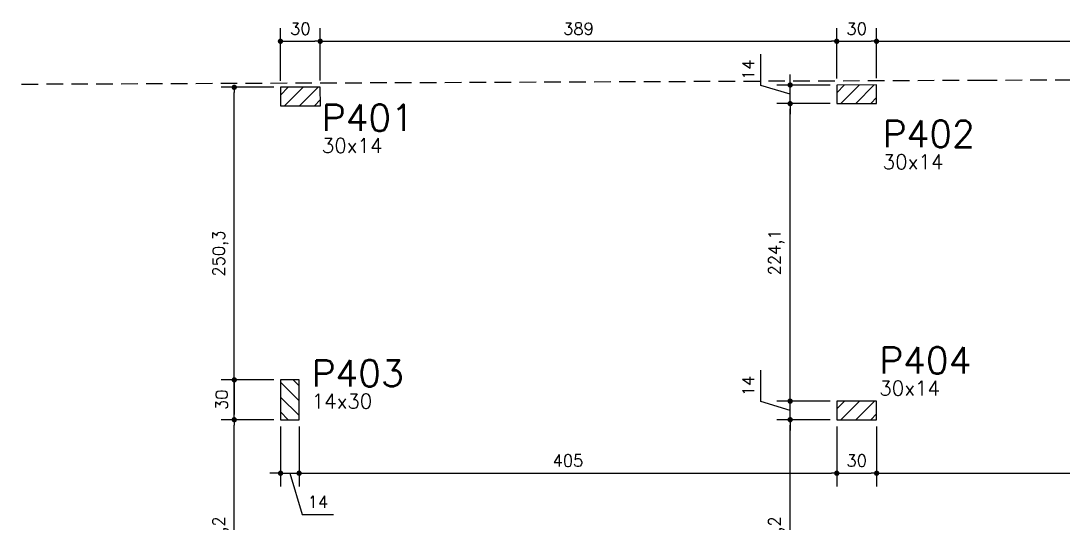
# Model space of a CAD drawing. Extents: x -14651 to 4582, y -13717 to -1290.
# Drawn here: x 1634 to 2419, y -11912 to -11534 of the extents above; entities that cross this region are included whole.
import ezdxf

# ---------------------------------------------------------------- set-up
doc = ezdxf.new("R2010")
doc.units = 0
doc.header["$LTSCALE"] = 25
doc.linetypes.add('DASHED2', pattern=[0.375, 0.25, -0.125])
for name, color, linetype in [('COTA', 1, 'Continuous'), ('P-D', 2, 'Continuous'), ('P-N', 5, 'Continuous'), ('PIL-N', 4, 'Continuous'), ('TERRENO', 1, 'DASHED2')]:
    doc.layers.add(name, color=color, linetype=linetype)
doc.styles.add('COTA', font='romans.shx')
doc.styles.get("Standard").update_dxf_attribs({"font": 'romans.shx'})
doc.dimstyles.new('forma', dxfattribs={"dimscale": 5, "dimtxt": 1.8, "dimasz": 0.8, "dimexe": 2, "dimexo": 1, "dimgap": 1, "dimtad": 1, "dimdec": 1, "dimzin": 9, "dimtxsty": 'COTA', "dimblk1": 'DOT', "dimblk2": 'DOT', "dimsah": 1, "dimcen": 0, "dimdle": 1, "dimclrd": 256, "dimclre": 256, "dimclrt": 2, "dimadec": 0, "dimazin": 0, "dimtfac": 1, "dimtdec": 0, "dimtmove": 0, "dimatfit": 3, "dimfxl": 1, "dimtolj": 1, "dimtzin": 0, "dimarcsym": 0})

# ---------------------------------------------------------------- blocks, each defined once
blk = doc.blocks.new('_Dot')
at = {"color": 0, "linetype": 'ByBlock', "lineweight": -2}
blk.add_line((-0.5, 0), (-1, 0), dxfattribs=at)
at = {"color": 0, "linetype": 'ByBlock', "const_width": 0.5}
blk.add_lwpolyline([(-0.25, 0, 1), (0.25, 0, 1)], format="xyb", close=True, dxfattribs=at)
blk = doc.blocks.new('*D183')
at = {"layer": 'COTA', "lineweight": -2, "transparency": 16777216}
for p, q in [((1824.52, -11834.35), (1784.69, -11834.35)), ((1794.69, -12010.6), (1794.69, -11838.35)), ((1816.21, -12014.6), (1784.69, -12014.6))]:
    blk.add_line(p, q, dxfattribs=at)
at = {"layer": 'Defpoints', "color": 0, "transparency": 16777216}
for p in [(1794.69, -11834.35), (1829.52, -11834.35), (1821.21, -12014.6)]:
    blk.add_point(p, dxfattribs=at)
at = {"layer": 'COTA', "lineweight": -2, "transparency": 16777216, "xscale": 4, "yscale": 4, "zscale": 4}
for p, rotation in [((1794.69, -11834.35), 90), ((1794.69, -12014.6), 270)]:
    blk.add_blockref('_Dot', p, dxfattribs=dict(at, rotation=rotation))
at = {"layer": 'COTA', "color": 2, "transparency": 16777216, "insert": (1784.33, -11924.47), "char_height": 9, "attachment_point": 5, "rotation": 90, "style": 'COTA'}
blk.add_mtext('\\A1;180,2 ', dxfattribs=at)
blk = doc.blocks.new('*D184')
at = {"layer": 'COTA', "lineweight": -2, "transparency": 16777216}
for p, q in [((1824.52, -11804.35), (1784.69, -11804.35)), ((1794.69, -11830.35), (1794.69, -11808.35)), ((1824.52, -11834.35), (1784.69, -11834.35))]:
    blk.add_line(p, q, dxfattribs=at)
at = {"layer": 'Defpoints', "color": 0, "transparency": 16777216}
for p in [(1794.69, -11804.35), (1829.52, -11804.35), (1829.52, -11834.35)]:
    blk.add_point(p, dxfattribs=at)
at = {"layer": 'COTA', "lineweight": -2, "transparency": 16777216, "xscale": 4, "yscale": 4, "zscale": 4}
for p, rotation in [((1794.69, -11804.35), 90), ((1794.69, -11834.35), 270)]:
    blk.add_blockref('_Dot', p, dxfattribs=dict(at, rotation=rotation))
at = {"layer": 'COTA', "color": 2, "transparency": 16777216, "insert": (1785.19, -11819.35), "char_height": 9, "attachment_point": 5, "rotation": 90, "style": 'COTA'}
blk.add_mtext('\\A1;30 ', dxfattribs=at)
blk = doc.blocks.new('*D185')
at = {"layer": 'COTA', "lineweight": -2, "transparency": 16777216}
for p, q in [((1824.52, -11804.35), (1784.69, -11804.35)), ((1794.69, -11808.35), (1794.69, -11830.35)), ((1824.52, -11834.35), (1784.69, -11834.35))]:
    blk.add_line(p, q, dxfattribs=at)
at = {"layer": 'Defpoints', "color": 0, "transparency": 16777216}
for p in [(1829.52, -11804.35), (1794.69, -11834.35), (1829.52, -11834.35)]:
    blk.add_point(p, dxfattribs=at)
at = {"layer": 'COTA', "lineweight": -2, "transparency": 16777216, "xscale": 4, "yscale": 4, "zscale": 4}
for p, rotation in [((1794.69, -11804.35), 90), ((1794.69, -11834.35), 270)]:
    blk.add_blockref('_Dot', p, dxfattribs=dict(at, rotation=rotation))
at = {"layer": 'COTA', "color": 2, "transparency": 16777216, "insert": (1785.19, -11819.35), "char_height": 9, "attachment_point": 5, "rotation": 90, "style": 'COTA'}
blk.add_mtext('\\A1;30 ', dxfattribs=at)
blk = doc.blocks.new('*D186')
at = {"layer": 'COTA', "lineweight": -2, "transparency": 16777216}
for p, q in [((1824.46, -11584.03), (1784.69, -11584.03)), ((1794.69, -11830.35), (1794.69, -11588.03)), ((1824.52, -11834.35), (1784.69, -11834.35))]:
    blk.add_line(p, q, dxfattribs=at)
at = {"layer": 'Defpoints', "color": 0, "transparency": 16777216}
for p in [(1794.69, -11584.03), (1829.46, -11584.03), (1829.52, -11834.35)]:
    blk.add_point(p, dxfattribs=at)
at = {"layer": 'COTA', "lineweight": -2, "transparency": 16777216, "xscale": 4, "yscale": 4, "zscale": 4}
for p, rotation in [((1794.69, -11584.03), 90), ((1794.69, -11834.35), 270)]:
    blk.add_blockref('_Dot', p, dxfattribs=dict(at, rotation=rotation))
at = {"layer": 'COTA', "color": 2, "transparency": 16777216, "insert": (1784.33, -11709.19), "char_height": 9, "attachment_point": 5, "rotation": 90, "style": 'COTA'}
blk.add_mtext('\\A1;250,3 ', dxfattribs=at)
blk = doc.blocks.new('*D187')
at = {"layer": 'COTA', "lineweight": -2, "transparency": 16777216}
for p, q in [((2243.52, -11834.35), (2203.38, -11834.35)), ((2213.38, -12010.6), (2213.38, -11838.35)), ((2214.02, -12014.6), (2223.38, -12014.6))]:
    blk.add_line(p, q, dxfattribs=at)
at = {"layer": 'Defpoints', "color": 0, "transparency": 16777216}
for p in [(2213.38, -11834.35), (2248.52, -11834.35), (2209.02, -12014.6)]:
    blk.add_point(p, dxfattribs=at)
at = {"layer": 'COTA', "lineweight": -2, "transparency": 16777216, "xscale": 4, "yscale": 4, "zscale": 4}
for p, rotation in [((2213.38, -11834.35), 90), ((2213.38, -12014.6), 270)]:
    blk.add_blockref('_Dot', p, dxfattribs=dict(at, rotation=rotation))
at = {"layer": 'COTA', "color": 2, "transparency": 16777216, "insert": (2203.02, -11924.47), "char_height": 9, "attachment_point": 5, "rotation": 90, "style": 'COTA'}
blk.add_mtext('\\A1;180,2 ', dxfattribs=at)
blk = doc.blocks.new('*D188')
at = {"layer": 'COTA', "lineweight": -2, "transparency": 16777216}
for p, q in [((2191.38, -11820.75), (2191.38, -11797.04)), ((2213.38, -11816.35), (2213.38, -11812.35)), ((2213.38, -11827.35), (2191.38, -11820.75)), ((2243.52, -11820.35), (2203.38, -11820.35)), ((2213.38, -11834.35), (2213.38, -11820.35)), ((2213.38, -11834.35), (2213.38, -11820.35)), ((2243.52, -11834.35), (2203.38, -11834.35)), ((2213.38, -11838.35), (2213.38, -11842.35))]:
    blk.add_line(p, q, dxfattribs=at)
at = {"layer": 'Defpoints', "color": 0, "transparency": 16777216}
for p in [(2213.38, -11820.35), (2248.52, -11820.35), (2248.52, -11834.35)]:
    blk.add_point(p, dxfattribs=at)
at = {"layer": 'COTA', "lineweight": -2, "transparency": 16777216, "xscale": 4, "yscale": 4, "zscale": 4}
for p, rotation in [((2213.38, -11820.35), 270), ((2213.38, -11834.35), 90)]:
    blk.add_blockref('_Dot', p, dxfattribs=dict(at, rotation=rotation))
at = {"layer": 'COTA', "color": 2, "transparency": 16777216, "insert": (2181.88, -11808.89), "char_height": 9, "attachment_point": 5, "rotation": 90, "style": 'COTA'}
blk.add_mtext('\\A1;14 ', dxfattribs=at)
blk = doc.blocks.new('*D189')
at = {"layer": 'COTA', "lineweight": -2, "transparency": 16777216}
for p, q in [((2243.52, -11596.3), (2203.38, -11596.3)), ((2213.38, -11816.35), (2213.38, -11600.3)), ((2243.52, -11820.35), (2203.38, -11820.35))]:
    blk.add_line(p, q, dxfattribs=at)
at = {"layer": 'Defpoints', "color": 0, "transparency": 16777216}
for p in [(2213.38, -11596.3), (2248.52, -11596.3), (2248.52, -11820.35)]:
    blk.add_point(p, dxfattribs=at)
at = {"layer": 'COTA', "lineweight": -2, "transparency": 16777216, "xscale": 4, "yscale": 4, "zscale": 4}
for p, rotation in [((2213.38, -11596.3), 90), ((2213.38, -11820.35), 270)]:
    blk.add_blockref('_Dot', p, dxfattribs=dict(at, rotation=rotation))
at = {"layer": 'COTA', "color": 2, "transparency": 16777216, "insert": (2203.02, -11708.32), "char_height": 9, "attachment_point": 5, "rotation": 90, "style": 'COTA'}
blk.add_mtext('\\A1;224,1 ', dxfattribs=at)
blk = doc.blocks.new('*D190')
at = {"layer": 'COTA', "lineweight": -2, "transparency": 16777216}
for p, q in [((2191.38, -11582.7), (2191.38, -11558.98)), ((2213.38, -11578.3), (2213.38, -11574.3)), ((2213.38, -11589.3), (2191.38, -11582.7)), ((2243.46, -11582.3), (2203.38, -11582.3)), ((2213.38, -11596.3), (2213.38, -11582.3)), ((2213.38, -11596.3), (2213.38, -11582.3)), ((2243.52, -11596.3), (2203.38, -11596.3)), ((2213.38, -11600.3), (2213.38, -11604.3))]:
    blk.add_line(p, q, dxfattribs=at)
at = {"layer": 'Defpoints', "color": 0, "transparency": 16777216}
for p in [(2213.38, -11582.3), (2248.46, -11582.3), (2248.52, -11596.3)]:
    blk.add_point(p, dxfattribs=at)
at = {"layer": 'COTA', "lineweight": -2, "transparency": 16777216, "xscale": 4, "yscale": 4, "zscale": 4}
for p, rotation in [((2213.38, -11582.3), 270), ((2213.38, -11596.3), 90)]:
    blk.add_blockref('_Dot', p, dxfattribs=dict(at, rotation=rotation))
at = {"layer": 'COTA', "color": 2, "transparency": 16777216, "insert": (2181.88, -11570.84), "char_height": 9, "attachment_point": 5, "rotation": 90, "style": 'COTA'}
blk.add_mtext('\\A1;14 ', dxfattribs=at)
blk = doc.blocks.new('*D214')
at = {"layer": 'COTA', "lineweight": -2, "transparency": 16777216}
for p, q in [((1829.46, -11579.03), (1829.46, -11539.37)), ((1859.46, -11578.91), (1859.46, -11539.37)), ((1833.46, -11549.37), (1855.46, -11549.37))]:
    blk.add_line(p, q, dxfattribs=at)
at = {"layer": 'Defpoints', "color": 0, "transparency": 16777216}
for p in [(1859.46, -11549.37), (1829.46, -11584.03), (1859.46, -11583.91)]:
    blk.add_point(p, dxfattribs=at)
at = {"layer": 'COTA', "lineweight": -2, "transparency": 16777216, "xscale": 4, "yscale": 4, "zscale": 4, "rotation": 180}
blk.add_blockref('_Dot', (1829.46, -11549.37), dxfattribs=at)
at = {"layer": 'COTA', "lineweight": -2, "transparency": 16777216, "xscale": 4, "yscale": 4, "zscale": 4}
blk.add_blockref('_Dot', (1859.46, -11549.37), dxfattribs=at)
at = {"layer": 'COTA', "color": 2, "transparency": 16777216, "insert": (1844.46, -11539.87), "char_height": 9, "attachment_point": 5, "style": 'COTA'}
blk.add_mtext('\\A1;30 ', dxfattribs=at)
blk = doc.blocks.new('*D215')
at = {"layer": 'COTA', "lineweight": -2, "transparency": 16777216}
for p, q in [((1859.46, -11578.91), (1859.46, -11539.37)), ((2248.46, -11577.3), (2248.46, -11539.37)), ((1863.46, -11549.37), (2244.46, -11549.37))]:
    blk.add_line(p, q, dxfattribs=at)
at = {"layer": 'Defpoints', "color": 0, "transparency": 16777216}
for p in [(2248.46, -11549.37), (1859.46, -11583.91), (2248.46, -11582.3)]:
    blk.add_point(p, dxfattribs=at)
at = {"layer": 'COTA', "lineweight": -2, "transparency": 16777216, "xscale": 4, "yscale": 4, "zscale": 4, "rotation": 180}
blk.add_blockref('_Dot', (1859.46, -11549.37), dxfattribs=at)
at = {"layer": 'COTA', "lineweight": -2, "transparency": 16777216, "xscale": 4, "yscale": 4, "zscale": 4}
blk.add_blockref('_Dot', (2248.46, -11549.37), dxfattribs=at)
at = {"layer": 'COTA', "color": 2, "transparency": 16777216, "insert": (2053.96, -11539.87), "char_height": 9, "attachment_point": 5, "style": 'COTA'}
blk.add_mtext('\\A1;389 ', dxfattribs=at)
blk = doc.blocks.new('*D216')
at = {"layer": 'COTA', "lineweight": -2, "transparency": 16777216}
for p, q in [((2248.46, -11577.3), (2248.46, -11539.37)), ((2278.46, -11577.17), (2278.46, -11539.37)), ((2252.46, -11549.37), (2274.46, -11549.37))]:
    blk.add_line(p, q, dxfattribs=at)
at = {"layer": 'Defpoints', "color": 0, "transparency": 16777216}
for p in [(2278.46, -11549.37), (2248.46, -11582.3), (2278.46, -11582.17)]:
    blk.add_point(p, dxfattribs=at)
at = {"layer": 'COTA', "lineweight": -2, "transparency": 16777216, "xscale": 4, "yscale": 4, "zscale": 4, "rotation": 180}
blk.add_blockref('_Dot', (2248.46, -11549.37), dxfattribs=at)
at = {"layer": 'COTA', "lineweight": -2, "transparency": 16777216, "xscale": 4, "yscale": 4, "zscale": 4}
blk.add_blockref('_Dot', (2278.46, -11549.37), dxfattribs=at)
at = {"layer": 'COTA', "color": 2, "transparency": 16777216, "insert": (2263.46, -11539.87), "char_height": 9, "attachment_point": 5, "style": 'COTA'}
blk.add_mtext('\\A1;30 ', dxfattribs=at)
blk = doc.blocks.new('*D217')
at = {"layer": 'COTA', "lineweight": -2, "transparency": 16777216}
for p, q in [((2278.46, -11577.17), (2278.46, -11539.37)), ((2686.45, -11575.45), (2686.45, -11539.37)), ((2282.46, -11549.37), (2682.45, -11549.37))]:
    blk.add_line(p, q, dxfattribs=at)
at = {"layer": 'Defpoints', "color": 0, "transparency": 16777216}
for p in [(2686.45, -11549.37), (2278.46, -11582.17), (2686.45, -11580.45)]:
    blk.add_point(p, dxfattribs=at)
at = {"layer": 'COTA', "lineweight": -2, "transparency": 16777216, "xscale": 4, "yscale": 4, "zscale": 4, "rotation": 180}
blk.add_blockref('_Dot', (2278.46, -11549.37), dxfattribs=at)
at = {"layer": 'COTA', "lineweight": -2, "transparency": 16777216, "xscale": 4, "yscale": 4, "zscale": 4}
blk.add_blockref('_Dot', (2686.45, -11549.37), dxfattribs=at)
at = {"layer": 'COTA', "color": 2, "transparency": 16777216, "insert": (2482.46, -11539.87), "char_height": 9, "attachment_point": 5, "style": 'COTA'}
blk.add_mtext('\\A1;408 ', dxfattribs=at)
blk = doc.blocks.new('*D223')
at = {"layer": 'COTA', "lineweight": -2, "transparency": 16777216}
for p, q in [((1829.52, -11839.35), (1829.52, -11884.66)), ((1843.52, -11839.35), (1843.52, -11884.66)), ((1825.52, -11874.66), (1821.52, -11874.66)), ((1829.52, -11874.66), (1843.52, -11874.66)), ((1829.52, -11874.66), (1843.52, -11874.66)), ((1836.52, -11874.66), (1845.82, -11905.66)), ((1847.52, -11874.66), (1851.52, -11874.66)), ((1845.82, -11905.66), (1869.54, -11905.66))]:
    blk.add_line(p, q, dxfattribs=at)
at = {"layer": 'Defpoints', "color": 0, "transparency": 16777216}
for p in [(1829.52, -11834.35), (1843.52, -11834.35), (1843.52, -11874.66)]:
    blk.add_point(p, dxfattribs=at)
at = {"layer": 'COTA', "lineweight": -2, "transparency": 16777216, "xscale": 4, "yscale": 4, "zscale": 4}
blk.add_blockref('_Dot', (1829.52, -11874.66), dxfattribs=at)
at = {"layer": 'COTA', "lineweight": -2, "transparency": 16777216, "xscale": 4, "yscale": 4, "zscale": 4, "rotation": 180}
blk.add_blockref('_Dot', (1843.52, -11874.66), dxfattribs=at)
at = {"layer": 'COTA', "color": 2, "transparency": 16777216, "insert": (1857.68, -11896.16), "char_height": 9, "attachment_point": 5, "style": 'COTA'}
blk.add_mtext('\\A1;14 ', dxfattribs=at)
blk = doc.blocks.new('*D224')
at = {"layer": 'COTA', "lineweight": -2, "transparency": 16777216}
for p, q in [((1843.52, -11839.35), (1843.52, -11884.66)), ((2248.52, -11839.35), (2248.52, -11884.66)), ((1847.52, -11874.66), (2244.52, -11874.66))]:
    blk.add_line(p, q, dxfattribs=at)
at = {"layer": 'Defpoints', "color": 0, "transparency": 16777216}
for p in [(1843.52, -11834.35), (2248.52, -11834.35), (2248.52, -11874.66)]:
    blk.add_point(p, dxfattribs=at)
at = {"layer": 'COTA', "lineweight": -2, "transparency": 16777216, "xscale": 4, "yscale": 4, "zscale": 4, "rotation": 180}
blk.add_blockref('_Dot', (1843.52, -11874.66), dxfattribs=at)
at = {"layer": 'COTA', "lineweight": -2, "transparency": 16777216, "xscale": 4, "yscale": 4, "zscale": 4}
blk.add_blockref('_Dot', (2248.52, -11874.66), dxfattribs=at)
at = {"layer": 'COTA', "color": 2, "transparency": 16777216, "insert": (2046.02, -11865.16), "char_height": 9, "attachment_point": 5, "style": 'COTA'}
blk.add_mtext('\\A1;405 ', dxfattribs=at)
blk = doc.blocks.new('*D225')
at = {"layer": 'COTA', "lineweight": -2, "transparency": 16777216}
for p, q in [((2248.52, -11839.35), (2248.52, -11884.66)), ((2278.52, -11839.35), (2278.52, -11884.66)), ((2252.52, -11874.66), (2274.52, -11874.66))]:
    blk.add_line(p, q, dxfattribs=at)
at = {"layer": 'Defpoints', "color": 0, "transparency": 16777216}
for p in [(2248.52, -11834.35), (2278.52, -11834.35), (2278.52, -11874.66)]:
    blk.add_point(p, dxfattribs=at)
at = {"layer": 'COTA', "lineweight": -2, "transparency": 16777216, "xscale": 4, "yscale": 4, "zscale": 4, "rotation": 180}
blk.add_blockref('_Dot', (2248.52, -11874.66), dxfattribs=at)
at = {"layer": 'COTA', "lineweight": -2, "transparency": 16777216, "xscale": 4, "yscale": 4, "zscale": 4}
blk.add_blockref('_Dot', (2278.52, -11874.66), dxfattribs=at)
at = {"layer": 'COTA', "color": 2, "transparency": 16777216, "insert": (2263.52, -11865.16), "char_height": 9, "attachment_point": 5, "style": 'COTA'}
blk.add_mtext('\\A1;30 ', dxfattribs=at)
blk = doc.blocks.new('*D226')
at = {"layer": 'COTA', "lineweight": -2, "transparency": 16777216}
for p, q in [((2686.52, -11836.25), (2686.52, -11884.66)), ((2278.52, -11839.35), (2278.52, -11884.66)), ((2282.52, -11874.66), (2682.52, -11874.66))]:
    blk.add_line(p, q, dxfattribs=at)
at = {"layer": 'Defpoints', "color": 0, "transparency": 16777216}
for p in [(2686.52, -11831.25), (2278.52, -11834.35), (2686.52, -11874.66)]:
    blk.add_point(p, dxfattribs=at)
at = {"layer": 'COTA', "lineweight": -2, "transparency": 16777216, "xscale": 4, "yscale": 4, "zscale": 4, "rotation": 180}
blk.add_blockref('_Dot', (2278.52, -11874.66), dxfattribs=at)
at = {"layer": 'COTA', "lineweight": -2, "transparency": 16777216, "xscale": 4, "yscale": 4, "zscale": 4}
blk.add_blockref('_Dot', (2686.52, -11874.66), dxfattribs=at)
at = {"layer": 'COTA', "color": 2, "transparency": 16777216, "insert": (2482.52, -11865.16), "char_height": 9, "attachment_point": 5, "style": 'COTA'}
blk.add_mtext('\\A1;408 ', dxfattribs=at)

msp = doc.modelspace()

# ---------------------------------------------------------------- hatches: boundary and pattern name
at = {"layer": 'COTA'}
h = msp.add_hatch(dxfattribs=at)
h.set_pattern_fill('ANSI31', color=256, scale=2.5, angle=0.23717)
h.set_pattern_definition([(45.23717, (669.5945, 10483.593), (-5.635845, 5.589379), [])])
h.paths.add_polyline_path([(1829.52, -11598.03), (1859.52, -11597.91), (1859.46, -11583.91), (1829.46, -11584.03)])
h = msp.add_hatch(dxfattribs=at)
h.set_pattern_fill('ANSI31', color=256, scale=2.5, angle=0.23717)
h.set_pattern_definition([(45.23717, (1088.595, 10485.328), (-5.635845, 5.589379), [])])
h.paths.add_polyline_path([(2248.52, -11596.3), (2278.52, -11596.17), (2278.46, -11582.17), (2248.46, -11582.3)])
h = msp.add_hatch(dxfattribs=at)
h.set_pattern_fill('ANSI31', color=256, scale=2.5, angle=90)
h.set_pattern_definition([(135, (-20242.717, -12902.864), (-5.61266, -5.61266), [])])
h.paths.add_polyline_path([(1843.52, -11834.35), (1843.52, -11804.35), (1829.52, -11804.35), (1829.52, -11834.35)])
h = msp.add_hatch(dxfattribs=at)
h.set_pattern_fill('ANSI31', color=256, scale=2.5)
h.set_pattern_definition([(45, (1180.0085, 10251.888), (-5.61266, 5.61266), [])])
h.paths.add_polyline_path([(2248.52, -11834.35), (2278.52, -11834.35), (2278.52, -11820.35), (2248.52, -11820.35)])

# ---------------------------------------------------------------- linework, layer by layer
at = {"layer": 'P-N', "linetype": 'Continuous'}
for points in [[(1829.52, -11598.03), (1859.52, -11597.91), (1859.46, -11583.91), (1829.46, -11584.03), (1829.52, -11598.03)], [(2248.52, -11596.3), (2278.52, -11596.17), (2278.46, -11582.17), (2248.46, -11582.3), (2248.52, -11596.3)], [(1843.52, -11834.35), (1843.52, -11804.35), (1829.52, -11804.35), (1829.52, -11834.35), (1843.52, -11834.35)], [(2248.52, -11834.35), (2278.52, -11834.35), (2278.52, -11820.35), (2248.52, -11820.35), (2248.52, -11834.35)]]:
    msp.add_lwpolyline(points, dxfattribs=at)
at = {"layer": 'TERRENO', "linetype": 'DASHED2', "ltscale": 2}
msp.add_lwpolyline([(3025.53, -11576), (2359.47, -11578.84), (1610.11, -11581.94), (927.42, -11584.99), (-330.86, -11594.35), (-501.12, -12591.06), (-585.15, -13102.45), (-671.86, -13538.06), (-680.48, -13588.6), (247, -13593.14), (553.8, -13594.59), (798.65, -13597.01), (1370.85, -13596.96), (1899.7, -13605.56), (2137.16, -13606.46), (2374.62, -13607.28), (2842.89, -13599.37)], dxfattribs=at)

# ---------------------------------------------------------------- texts
at = {"layer": 'P-D', "linetype": 'Continuous'}
for s, p in [('30x14', (1860.56, -11633.39, 0.02)), ('30x14', (2283.05, -11645.63, 0.02)), ('30x14', (2280.47, -11816.16, 0.02)), ('14x30', (1852.92, -11825.89, 0.02))]:
    msp.add_text(s, height=11, dxfattribs=at).set_placement(p)
at = {"layer": 'PIL-N', "linetype": 'Continuous'}
for s, p in [('P401', (1860.56, -11616.89, 0.02)), ('P402', (2283.05, -11629.13, 0.02)), ('P404', (2280.47, -11799.66, 0.02)), ('P403', (1852.92, -11809.39, 0.02))]:
    msp.add_text(s, height=20, dxfattribs=at).set_placement(p)

# ---------------------------------------------------------------- dimensions: what is measured, and where the dimension line sits
at = {"layer": 'COTA'}
for base, p1, p2, override, picture, middle in [((1859.46, -11549.37), (1829.46, -11584.03), (1859.46, -11583.91), {"dimpost": ' '}, '*D214', (1844.46, -11539.87)), ((2248.46, -11549.37), (1859.46, -11583.91), (2248.46, -11582.3), {"dimpost": ' ', "dimtmove": 1}, '*D215', (2053.96, -11539.87)), ((2278.46, -11549.37), (2248.46, -11582.3), (2278.46, -11582.17), {"dimpost": ' ', "dimtmove": 1}, '*D216', (2263.46, -11539.87)), ((2686.45, -11549.37), (2278.46, -11582.17), (2686.45, -11580.45), {"dimpost": ' ', "dimtmove": 1}, '*D217', (2482.46, -11539.87)), ((2686.52, -11874.66), (2278.52, -11834.35), (2686.52, -11831.25), {"dimpost": ' ', "dimtmove": 1}, '*D226', (2482.52, -11865.16)), ((1843.52, -11874.66), (1829.52, -11834.35), (1843.52, -11834.35), {"dimpost": ' ', "dimtmove": 1}, '*D223', (1850.82, -11896.16)), ((2248.52, -11874.66), (1843.52, -11834.35), (2248.52, -11834.35), {"dimpost": ' ', "dimtmove": 1}, '*D224', (2046.02, -11865.16)), ((2278.52, -11874.66), (2248.52, -11834.35), (2278.52, -11834.35), {"dimpost": ' ', "dimtmove": 1}, '*D225', (2263.52, -11865.16))]:
    dim = msp.add_linear_dim(base=base, p1=p1, p2=p2, dimstyle='forma', override=override, dxfattribs=at)
    dim.commit()
    dim.dimension.update_dxf_attribs({"geometry": picture, "text_midpoint": middle})
for base, p1, p2, override, picture, middle in [((2213.38, -11582.3), (2248.52, -11596.3), (2248.46, -11582.3), {"dimpost": ' ', "dimtmove": 1}, '*D190', (2181.88, -11577.7)), ((1794.69, -11584.03), (1829.52, -11834.35), (1829.46, -11584.03), {"dimpost": ' ', "dimtmove": 1}, '*D186', (1784.33, -11709.19)), ((2213.3769, -11596.2988), (2248.5219, -11820.3507), (2248.5222, -11596.2988), {"dimpost": ' ', "dimtmove": 1}, '*D189', (2203.0197, -11708.3247)), ((2213.38, -11820.35), (2248.52, -11834.35), (2248.52, -11820.35), {"dimpost": ' ', "dimtmove": 1}, '*D188', (2181.88, -11815.75)), ((1794.69, -11804.35), (1829.52, -11834.35), (1829.52, -11804.35), {"dimpost": ' ', "dimtmove": 1}, '*D184', (1785.19, -11819.35)), ((1794.69, -11834.35), (1829.52, -11804.35), (1829.52, -11834.35), {"dimpost": ' ', "dimtmove": 1}, '*D185', (1785.19, -11819.35)), ((1794.6921, -11834.3507), (1821.2129, -12014.5974), (1829.5219, -11834.3507), {"dimpost": ' '}, '*D183', (1784.335, -11924.4741)), ((2213.3769, -11834.3507), (2209.0169, -12014.5974), (2248.5219, -11834.3507), {"dimpost": ' '}, '*D187', (2203.0197, -11924.4741))]:
    dim = msp.add_linear_dim(base=base, p1=p1, p2=p2, angle=90, dimstyle='forma', override=override, dxfattribs=at)
    dim.commit()
    dim.dimension.update_dxf_attribs({"geometry": picture, "text_midpoint": middle})

doc.saveas('drawing.dxf')
